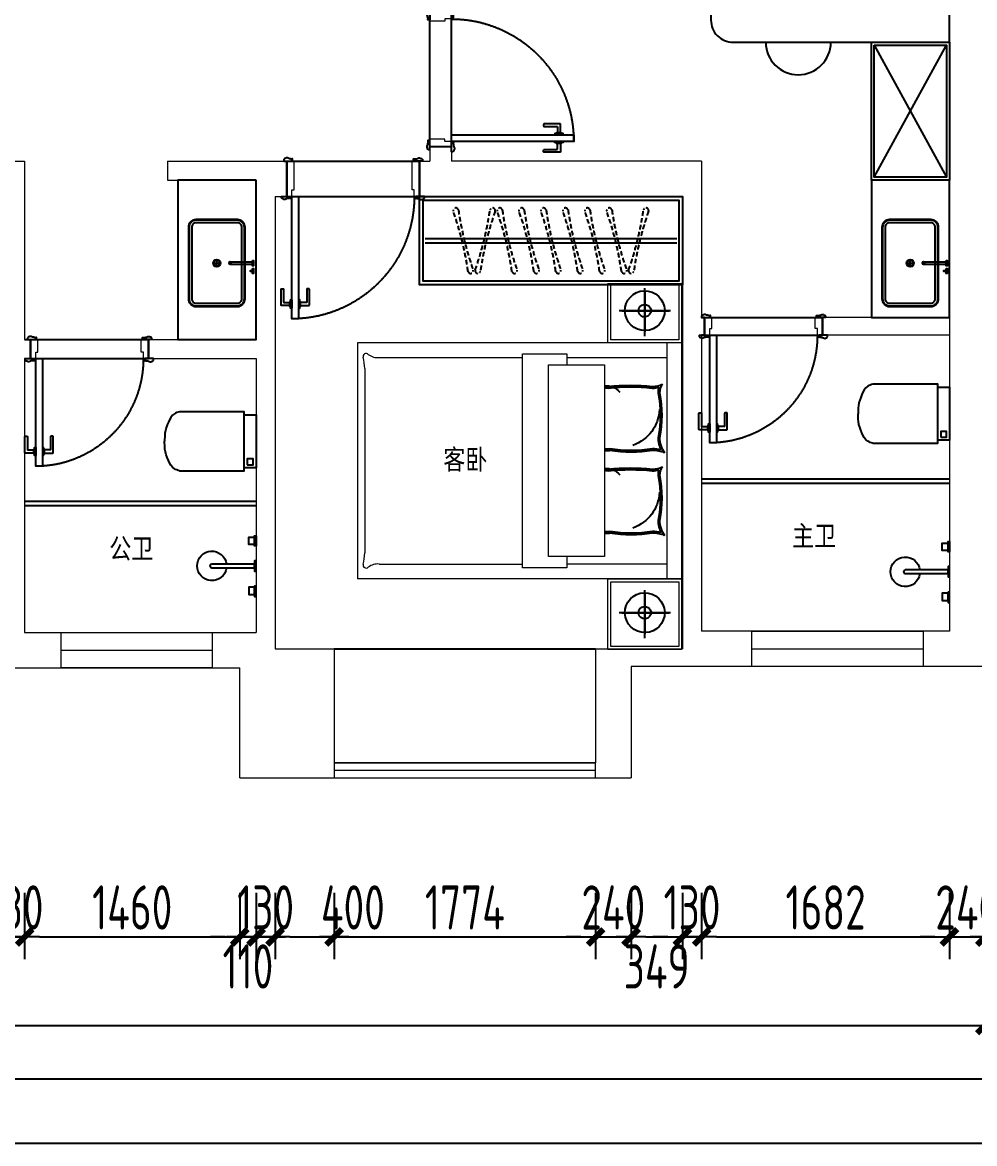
# Model space of a CAD drawing. Header units: millimetres. Extents: x 52288 to 141161, y -25566 to 16480.
# Drawn here: x 130113 to 136573, y 1103 to 8706 of the extents above; entities that cross this region are included whole.
import ezdxf

# ---------------------------------------------------------------- set-up
doc = ezdxf.new("R2010")
doc.units = ezdxf.units.MM
doc.linetypes.add('HIDDEN', pattern=[9.525, 6.35, -3.175])
doc.layers.get('0').update_dxf_attribs({"color": 255})
for name, color, linetype in [('FIXTURE', 2, 'Continuous'), ('FURHATCH', 4, 'Continuous'), ('FURNITURE', 4, 'Continuous'), ('LEAF', 2, 'Continuous'), ('OPENING', 8, 'Continuous'), ('SILL', 8, 'Continuous'), ('YQ_DIM', 3, 'Continuous'), ('图框', 4, 'Continuous')]:
    doc.layers.add(name, color=color, linetype=linetype)
for name, color, linetype, lineweight in [('h活动家具', 1, 'Continuous', 18), ('IA-墙体', 2, 'Continuous', 35), ('QUOTE_DOOR', 2, 'Continuous', 13), ('QUOTE_TEXT', 4, 'Continuous', 13), ('QUOTE_WALL', 255, 'Continuous', 13), ('QUOTE_WINDOW', 60, 'Continuous', 13)]:
    doc.layers.add(name, color=color, linetype=linetype, lineweight=lineweight)
doc.styles.add('!赫思DIM-EN', font='', dxfattribs={"width": 0.8})
doc.styles.add('YQ_DIM', font='SUPEROS.SHX', dxfattribs={"width": 0.8, "bigfont": 'HZDX.SHX'})
doc.styles.get('!赫思DIM-EN').set_extended_font_data('SimSun')
doc.dimstyles.new('yq100', dxfattribs={"dimscale": 100, "dimtxt": 3, "dimasz": 1, "dimexe": 1.5, "dimexo": 3, "dimgap": 0.5, "dimtad": 1, "dimdec": 0, "dimdsep": 46, "dimtxsty": 'YQ_DIM', "dimblk": 'YQTICK', "dimcen": 0, "dimclrd": 256, "dimclre": 256, "dimclrt": 7, "dimadec": 1, "dimazin": 2, "dimtfac": 1, "dimtdec": 4, "dimtix": 1, "dimtmove": 2, "dimatfit": 2, "dimfxl": 1, "dimtolj": 1, "dimtzin": 0, "dimarcsym": 0})

# ---------------------------------------------------------------- blocks, each defined once
blk = doc.blocks.new('ywsp3')
at = {"lineweight": -3}
blk.add_lwpolyline([(-60, 12), (-60, 0), (0, 0), (0, 14), (-3, 14, -1), (-10, 14, -0.128551), (-31, 18.7, 0.3547), (-50, 17), (-55, 17, -0.414214), (-60, 12)], format="xyb", dxfattribs=at)
blk = doc.blocks.new('ydhd1')
for points in [[(28, 0), (-28, 0), (-28, 8.6), (28, 8.6)], [(15.4, 8.6), (-15.4, 8.6), (-15.4, 13.6), (15.4, 13.6)]]:
    blk.add_lwpolyline(points, close=True)
blk.add_lwpolyline([(-10.8, 13.6), (-10.8, 70.3, -0.414214), (-7.8, 73.3), (100.7, 73.3, -0.414214), (103.7, 70.3), (103.7, 59, -0.414214), (100.7, 56), (13.8, 56, 0.414214), (10.8, 53), (10.8, 13.6)], format="xyb")
blk = doc.blocks.new('yqd_1_800_120_ydhd1_ywsp3_45_0_0_3')
for points in [[(-0.5, 0.075), (-0.45625, 0.075), (-0.45625, 0.01875), (-0.4375, 0.01875), (-0.4375, -0.075), (-0.5, -0.075)], [(0.5, 0.075), (0.45625, 0.075), (0.45625, 0.01875), (0.4375, 0.01875), (0.4375, -0.075), (0.5, -0.075)]]:
    blk.add_lwpolyline(points, close=True)
at = {"layer": 'LEAF'}
blk.add_lwpolyline([(-0.45625, 0.075), (-0.4, 0.075), (-0.4, 0.9875), (-0.45625, 0.9875)], close=True, dxfattribs=at)
at = {"layer": 'OPENING', "linetype": 'HIDDEN', "ltscale": 15}
blk.add_arc((-0.45625, 0.075), 0.9125, 0, 90, dxfattribs=at)
at = {"layer": 'SILL'}
for p, q in [((-0.5, 0.075), (0.5, 0.075)), ((-0.5, -0.075), (0.5, -0.075))]:
    blk.add_line(p, q, dxfattribs=at)
at = {"zscale": 0.00125}
for p, xscale, yscale in [((-0.46875, 0.075), 0.00125, 0.00125), ((0.46875, 0.075), -0.00125, 0.00125), ((-0.45, -0.075), 0.00125, -0.00125), ((0.45, -0.075), -0.00125, -0.00125)]:
    blk.add_blockref('ywsp3', p, dxfattribs=dict(at, xscale=xscale, yscale=yscale))
at = {"layer": 'LEAF', "yscale": 0.00125, "zscale": 0.00125}
for p, xscale, rotation in [((-0.45625, 0.8625), -0.00125, 90.00000000000591), ((-0.4, 0.8625), 0.00125, 270.0000000000178)]:
    blk.add_blockref('ydhd1', p, dxfattribs=dict(at, xscale=xscale, rotation=rotation))
blk = doc.blocks.new('yqd_1_900_240_ydhd1_ywsp3_45_0_0_3')
for points in [[(-0.5, 0.1333), (-0.4611, 0.1333), (-0.4611, 0.0833), (-0.4444, 0.0833), (-0.4444, -0.1333), (-0.5, -0.1333)], [(0.5, 0.1333), (0.4611, 0.1333), (0.4611, 0.0833), (0.4444, 0.0833), (0.4444, -0.1333), (0.5, -0.1333)]]:
    blk.add_lwpolyline(points, close=True)
at = {"layer": 'LEAF'}
blk.add_lwpolyline([(-0.4611, 0.1333), (-0.4111, 0.1333), (-0.4111, 1.0556), (-0.4611, 1.0556)], close=True, dxfattribs=at)
at = {"layer": 'OPENING', "linetype": 'HIDDEN', "ltscale": 15}
blk.add_arc((-0.4611, 0.1333), 0.9222, 0, 90, dxfattribs=at)
at = {"layer": 'SILL'}
for p, q in [((-0.5, 0.1333), (0.5, 0.1333)), ((-0.5, -0.1333), (0.5, -0.1333))]:
    blk.add_line(p, q, dxfattribs=at)
at = {"zscale": 0.001111111111111}
for p, xscale, yscale in [((-0.4722, 0.1333), 0.001111111111111, 0.001111111111111), ((0.4722, 0.1333), -0.001111111111111, 0.001111111111111), ((-0.4556, -0.1333), 0.001111111111111, -0.001111111111111), ((0.4556, -0.1333), -0.001111111111111, -0.001111111111111)]:
    blk.add_blockref('ywsp3', p, dxfattribs=dict(at, xscale=xscale, yscale=yscale))
at = {"layer": 'LEAF', "yscale": 0.001111111111111, "zscale": 0.001111111111111}
for p, xscale, rotation in [((-0.4611, 0.9444), -0.001111111111111, 90.00000000000591), ((-0.4111, 0.9444), 0.001111111111111, 270.0000000000178)]:
    blk.add_blockref('ydhd1', p, dxfattribs=dict(at, xscale=xscale, rotation=rotation))
blk = doc.blocks.new('yqd_1_800_130_ydhd1_ywsp3_45_0_0_3')
for points in [[(-0.5, 0.08125), (-0.45625, 0.08125), (-0.45625, 0.025), (-0.4375, 0.025), (-0.4375, -0.08125), (-0.5, -0.08125)], [(0.5, 0.08125), (0.45625, 0.08125), (0.45625, 0.025), (0.4375, 0.025), (0.4375, -0.08125), (0.5, -0.08125)]]:
    blk.add_lwpolyline(points, close=True)
at = {"layer": 'LEAF'}
blk.add_lwpolyline([(-0.45625, 0.08125), (-0.4, 0.08125), (-0.4, 0.99375), (-0.45625, 0.99375)], close=True, dxfattribs=at)
at = {"layer": 'OPENING', "linetype": 'HIDDEN', "ltscale": 15}
blk.add_arc((-0.45625, 0.08125), 0.9125, 0, 90, dxfattribs=at)
at = {"layer": 'SILL'}
for p, q in [((-0.5, 0.08125), (0.5, 0.08125)), ((-0.5, -0.08125), (0.5, -0.08125))]:
    blk.add_line(p, q, dxfattribs=at)
at = {"zscale": 0.00125}
for p, xscale, yscale in [((-0.46875, 0.08125), 0.00125, 0.00125), ((0.46875, 0.08125), -0.00125, 0.00125), ((-0.45, -0.08125), 0.00125, -0.00125), ((0.45, -0.08125), -0.00125, -0.00125)]:
    blk.add_blockref('ywsp3', p, dxfattribs=dict(at, xscale=xscale, yscale=yscale))
at = {"layer": 'LEAF', "yscale": 0.00125, "zscale": 0.00125}
for p, xscale, rotation in [((-0.45625, 0.86875), -0.00125, 90.00000000000591), ((-0.4, 0.86875), 0.00125, 270.0000000000178)]:
    blk.add_blockref('ydhd1', p, dxfattribs=dict(at, xscale=xscale, rotation=rotation))
blk = doc.blocks.new('yqd_1_900_146_ydhd1_ywsp3_45_0_0_3')
for points in [[(-0.5, 0.0811), (-0.4611, 0.0811), (-0.4611, 0.0311), (-0.4444, 0.0311), (-0.4444, -0.0811), (-0.5, -0.0811)], [(0.5, 0.0811), (0.4611, 0.0811), (0.4611, 0.0311), (0.4444, 0.0311), (0.4444, -0.0811), (0.5, -0.0811)]]:
    blk.add_lwpolyline(points, close=True)
at = {"layer": 'LEAF'}
blk.add_lwpolyline([(-0.4611, 0.0811), (-0.4111, 0.0811), (-0.4111, 1.0033), (-0.4611, 1.0033)], close=True, dxfattribs=at)
at = {"layer": 'OPENING', "linetype": 'HIDDEN', "ltscale": 15}
blk.add_arc((-0.4611, 0.0811), 0.9222, 0, 90, dxfattribs=at)
at = {"layer": 'SILL'}
for p, q in [((-0.5, 0.0811), (0.5, 0.0811)), ((-0.5, -0.0811), (0.5, -0.0811))]:
    blk.add_line(p, q, dxfattribs=at)
at = {"zscale": 0.001111111111111}
for p, xscale, yscale in [((-0.4722, 0.0811), 0.001111111111111, 0.001111111111111), ((0.4722, 0.0811), -0.001111111111111, 0.001111111111111), ((-0.4556, -0.0811), 0.001111111111111, -0.001111111111111), ((0.4556, -0.0811), -0.001111111111111, -0.001111111111111)]:
    blk.add_blockref('ywsp3', p, dxfattribs=dict(at, xscale=xscale, yscale=yscale))
at = {"layer": 'LEAF', "yscale": 0.001111111111111, "zscale": 0.001111111111111}
for p, xscale, rotation in [((-0.4611, 0.8922), -0.001111111111111, 90.00000000000591), ((-0.4111, 0.8922), 0.001111111111111, 270.0000000000178)]:
    blk.add_blockref('ydhd1', p, dxfattribs=dict(at, xscale=xscale, rotation=rotation))
blk = doc.blocks.new('YQTICK')
blk.add_line((-1, 0), (1, 0))
at = {"const_width": 0.4}
blk.add_lwpolyline([(0.53, 0.53), (-0.53, -0.53)], dxfattribs=at)
blk = doc.blocks.new('*D171')
at = {"layer": 'Defpoints', "color": 0, "transparency": 16777216}
for p in [(129997.6, 3104.2), (130127.6, 3104.2), (130127.6, 2504.2)]:
    blk.add_point(p, dxfattribs=at)
at = {"layer": 'YQ_DIM', "lineweight": -2, "transparency": 16777216}
for p, q in [((129997.6, 2804.2), (129997.6, 2354.2)), ((130127.6, 2804.2), (130127.6, 2354.2)), ((129897.6, 2504.2), (129797.6, 2504.2)), ((129997.6, 2504.2), (130127.6, 2504.2)), ((130227.6, 2504.2), (130327.6, 2504.2))]:
    blk.add_line(p, q, dxfattribs=at)
at = {"layer": 'YQ_DIM', "lineweight": -2, "transparency": 16777216, "xscale": 100, "yscale": 100, "zscale": 100}
blk.add_blockref('YQTICK', (129997.6, 2504.2), dxfattribs=at)
at = {"layer": 'YQ_DIM', "lineweight": -2, "transparency": 16777216, "xscale": 100, "yscale": 100, "zscale": 100, "rotation": 180}
blk.add_blockref('YQTICK', (130127.6, 2504.2), dxfattribs=at)
at = {"layer": 'YQ_DIM', "color": 7, "transparency": 16777216, "insert": (130062.6, 2704.2), "char_height": 300, "attachment_point": 5, "style": 'YQ_DIM'}
blk.add_mtext('\\A1;130', dxfattribs=at)
blk = doc.blocks.new('*D172')
at = {"layer": 'Defpoints', "color": 0, "transparency": 16777216}
for p in [(130127.6, 3104.2), (131587.6, 3104.2), (131587.6, 2504.2)]:
    blk.add_point(p, dxfattribs=at)
at = {"layer": 'YQ_DIM', "lineweight": -2, "transparency": 16777216}
for p, q in [((130127.6, 2804.2), (130127.6, 2354.2)), ((131587.6, 2804.2), (131587.6, 2354.2)), ((130227.6, 2504.2), (131487.6, 2504.2))]:
    blk.add_line(p, q, dxfattribs=at)
at = {"layer": 'YQ_DIM', "lineweight": -2, "transparency": 16777216, "xscale": 100, "yscale": 100, "zscale": 100, "rotation": 180}
blk.add_blockref('YQTICK', (130127.6, 2504.2), dxfattribs=at)
at = {"layer": 'YQ_DIM', "lineweight": -2, "transparency": 16777216, "xscale": 100, "yscale": 100, "zscale": 100}
blk.add_blockref('YQTICK', (131587.6, 2504.2), dxfattribs=at)
at = {"layer": 'YQ_DIM', "color": 7, "transparency": 16777216, "insert": (130857.6, 2704.2), "char_height": 300, "attachment_point": 5, "style": 'YQ_DIM'}
blk.add_mtext('\\A1;1460', dxfattribs=at)
blk = doc.blocks.new('*D173')
at = {"layer": 'Defpoints', "color": 0, "transparency": 16777216}
for p in [(131587.6, 3104.2), (131697.6, 3104.2), (131697.6, 2504.2)]:
    blk.add_point(p, dxfattribs=at)
at = {"layer": 'YQ_DIM', "lineweight": -2, "transparency": 16777216}
for p, q in [((131587.6, 2804.2), (131587.6, 2354.2)), ((131697.6, 2804.2), (131697.6, 2354.2)), ((131487.6, 2504.2), (131387.6, 2504.2)), ((131587.6, 2504.2), (131697.6, 2504.2)), ((131797.6, 2504.2), (131897.6, 2504.2))]:
    blk.add_line(p, q, dxfattribs=at)
at = {"layer": 'YQ_DIM', "lineweight": -2, "transparency": 16777216, "xscale": 100, "yscale": 100, "zscale": 100}
blk.add_blockref('YQTICK', (131587.6, 2504.2), dxfattribs=at)
at = {"layer": 'YQ_DIM', "lineweight": -2, "transparency": 16777216, "xscale": 100, "yscale": 100, "zscale": 100, "rotation": 180}
blk.add_blockref('YQTICK', (131697.6, 2504.2), dxfattribs=at)
at = {"layer": 'YQ_DIM', "color": 7, "transparency": 16777216, "insert": (131642.6, 2304.2), "char_height": 300, "attachment_point": 5, "style": 'YQ_DIM'}
blk.add_mtext('\\A1;110', dxfattribs=at)
blk = doc.blocks.new('*D174')
at = {"layer": 'Defpoints', "color": 0, "transparency": 16777216}
for p in [(131697.6, 3104.2), (131827.6, 3104.2), (131827.6, 2504.2)]:
    blk.add_point(p, dxfattribs=at)
at = {"layer": 'YQ_DIM', "lineweight": -2, "transparency": 16777216}
for p, q in [((131697.6, 2804.2), (131697.6, 2354.2)), ((131827.6, 2804.2), (131827.6, 2354.2)), ((131597.6, 2504.2), (131497.6, 2504.2)), ((131697.6, 2504.2), (131827.6, 2504.2)), ((131927.6, 2504.2), (132027.6, 2504.2))]:
    blk.add_line(p, q, dxfattribs=at)
at = {"layer": 'YQ_DIM', "lineweight": -2, "transparency": 16777216, "xscale": 100, "yscale": 100, "zscale": 100}
blk.add_blockref('YQTICK', (131697.6, 2504.2), dxfattribs=at)
at = {"layer": 'YQ_DIM', "lineweight": -2, "transparency": 16777216, "xscale": 100, "yscale": 100, "zscale": 100, "rotation": 180}
blk.add_blockref('YQTICK', (131827.6, 2504.2), dxfattribs=at)
at = {"layer": 'YQ_DIM', "color": 7, "transparency": 16777216, "insert": (131762.6, 2704.2), "char_height": 300, "attachment_point": 5, "style": 'YQ_DIM'}
blk.add_mtext('\\A1;130', dxfattribs=at)
blk = doc.blocks.new('*D175')
at = {"layer": 'Defpoints', "color": 0, "transparency": 16777216}
for p in [(131827.6, 3104.2), (132227.6, 3104.2), (132227.6, 2504.2)]:
    blk.add_point(p, dxfattribs=at)
at = {"layer": 'YQ_DIM', "lineweight": -2, "transparency": 16777216}
for p, q in [((131827.6, 2804.2), (131827.6, 2354.2)), ((132227.6, 2804.2), (132227.6, 2354.2)), ((131927.6, 2504.2), (132127.6, 2504.2))]:
    blk.add_line(p, q, dxfattribs=at)
at = {"layer": 'YQ_DIM', "lineweight": -2, "transparency": 16777216, "xscale": 100, "yscale": 100, "zscale": 100, "rotation": 180}
blk.add_blockref('YQTICK', (131827.6, 2504.2), dxfattribs=at)
at = {"layer": 'YQ_DIM', "lineweight": -2, "transparency": 16777216, "xscale": 100, "yscale": 100, "zscale": 100}
blk.add_blockref('YQTICK', (132227.6, 2504.2), dxfattribs=at)
at = {"layer": 'YQ_DIM', "color": 7, "transparency": 16777216, "insert": (132354.5, 2704.2), "char_height": 300, "attachment_point": 5, "style": 'YQ_DIM'}
blk.add_mtext('\\A1;400', dxfattribs=at)
blk = doc.blocks.new('*D176')
at = {"layer": 'Defpoints', "color": 0, "transparency": 16777216}
for p in [(132227.6, 3104.2), (134001.6, 3104.2), (134001.6, 2504.2)]:
    blk.add_point(p, dxfattribs=at)
at = {"layer": 'YQ_DIM', "lineweight": -2, "transparency": 16777216}
for p, q in [((132227.6, 2804.2), (132227.6, 2354.2)), ((134001.6, 2804.2), (134001.6, 2354.2)), ((132327.6, 2504.2), (133901.6, 2504.2))]:
    blk.add_line(p, q, dxfattribs=at)
at = {"layer": 'YQ_DIM', "lineweight": -2, "transparency": 16777216, "xscale": 100, "yscale": 100, "zscale": 100, "rotation": 180}
blk.add_blockref('YQTICK', (132227.6, 2504.2), dxfattribs=at)
at = {"layer": 'YQ_DIM', "lineweight": -2, "transparency": 16777216, "xscale": 100, "yscale": 100, "zscale": 100}
blk.add_blockref('YQTICK', (134001.6, 2504.2), dxfattribs=at)
at = {"layer": 'YQ_DIM', "color": 7, "transparency": 16777216, "insert": (133114.6, 2704.2), "char_height": 300, "attachment_point": 5, "style": 'YQ_DIM'}
blk.add_mtext('\\A1;1774', dxfattribs=at)
blk = doc.blocks.new('*D177')
at = {"layer": 'Defpoints', "color": 0, "transparency": 16777216}
for p in [(134001.6, 3104.2), (134241.6, 3104.2), (134241.6, 2504.2)]:
    blk.add_point(p, dxfattribs=at)
at = {"layer": 'YQ_DIM', "lineweight": -2, "transparency": 16777216}
for p, q in [((134001.6, 2804.2), (134001.6, 2354.2)), ((134241.6, 2804.2), (134241.6, 2354.2)), ((133901.6, 2504.2), (133801.6, 2504.2)), ((134001.6, 2504.2), (134241.6, 2504.2)), ((134341.6, 2504.2), (134441.6, 2504.2))]:
    blk.add_line(p, q, dxfattribs=at)
at = {"layer": 'YQ_DIM', "lineweight": -2, "transparency": 16777216, "xscale": 100, "yscale": 100, "zscale": 100}
blk.add_blockref('YQTICK', (134001.6, 2504.2), dxfattribs=at)
at = {"layer": 'YQ_DIM', "lineweight": -2, "transparency": 16777216, "xscale": 100, "yscale": 100, "zscale": 100, "rotation": 180}
blk.add_blockref('YQTICK', (134241.6, 2504.2), dxfattribs=at)
at = {"layer": 'YQ_DIM', "color": 7, "transparency": 16777216, "insert": (134121.6, 2704.2), "char_height": 300, "attachment_point": 5, "style": 'YQ_DIM'}
blk.add_mtext('\\A1;240', dxfattribs=at)
blk = doc.blocks.new('*D178')
at = {"layer": 'Defpoints', "color": 0, "transparency": 16777216}
for p in [(134241.6, 3104.2), (134590.6, 3104.2), (134590.6, 2504.2)]:
    blk.add_point(p, dxfattribs=at)
at = {"layer": 'YQ_DIM', "lineweight": -2, "transparency": 16777216}
for p, q in [((134241.6, 2804.2), (134241.6, 2354.2)), ((134590.6, 2804.2), (134590.6, 2354.2)), ((134341.6, 2504.2), (134490.6, 2504.2))]:
    blk.add_line(p, q, dxfattribs=at)
at = {"layer": 'YQ_DIM', "lineweight": -2, "transparency": 16777216, "xscale": 100, "yscale": 100, "zscale": 100, "rotation": 180}
blk.add_blockref('YQTICK', (134241.6, 2504.2), dxfattribs=at)
at = {"layer": 'YQ_DIM', "lineweight": -2, "transparency": 16777216, "xscale": 100, "yscale": 100, "zscale": 100}
blk.add_blockref('YQTICK', (134590.6, 2504.2), dxfattribs=at)
at = {"layer": 'YQ_DIM', "color": 7, "transparency": 16777216, "insert": (134416.1, 2304.2), "char_height": 300, "attachment_point": 5, "style": 'YQ_DIM'}
blk.add_mtext('\\A1;349', dxfattribs=at)
blk = doc.blocks.new('*D179')
at = {"layer": 'Defpoints', "color": 0, "transparency": 16777216}
for p in [(134590.6, 3104.2), (134720.6, 3104.2), (134720.6, 2504.2)]:
    blk.add_point(p, dxfattribs=at)
at = {"layer": 'YQ_DIM', "lineweight": -2, "transparency": 16777216}
for p, q in [((134590.6, 2804.2), (134590.6, 2354.2)), ((134720.6, 2804.2), (134720.6, 2354.2)), ((134490.6, 2504.2), (134390.6, 2504.2)), ((134590.6, 2504.2), (134720.6, 2504.2)), ((134820.6, 2504.2), (134920.6, 2504.2))]:
    blk.add_line(p, q, dxfattribs=at)
at = {"layer": 'YQ_DIM', "lineweight": -2, "transparency": 16777216, "xscale": 100, "yscale": 100, "zscale": 100}
blk.add_blockref('YQTICK', (134590.6, 2504.2), dxfattribs=at)
at = {"layer": 'YQ_DIM', "lineweight": -2, "transparency": 16777216, "xscale": 100, "yscale": 100, "zscale": 100, "rotation": 180}
blk.add_blockref('YQTICK', (134720.6, 2504.2), dxfattribs=at)
at = {"layer": 'YQ_DIM', "color": 7, "transparency": 16777216, "insert": (134655.6, 2704.2), "char_height": 300, "attachment_point": 5, "style": 'YQ_DIM'}
blk.add_mtext('\\A1;130', dxfattribs=at)
blk = doc.blocks.new('*D180')
at = {"layer": 'Defpoints', "color": 0, "transparency": 16777216}
for p in [(134720.6, 3104.2), (136402.6, 3104.2), (136402.6, 2504.2)]:
    blk.add_point(p, dxfattribs=at)
at = {"layer": 'YQ_DIM', "lineweight": -2, "transparency": 16777216}
for p, q in [((134720.6, 2804.2), (134720.6, 2354.2)), ((136402.6, 2804.2), (136402.6, 2354.2)), ((134820.6, 2504.2), (136302.6, 2504.2))]:
    blk.add_line(p, q, dxfattribs=at)
at = {"layer": 'YQ_DIM', "lineweight": -2, "transparency": 16777216, "xscale": 100, "yscale": 100, "zscale": 100, "rotation": 180}
blk.add_blockref('YQTICK', (134720.6, 2504.2), dxfattribs=at)
at = {"layer": 'YQ_DIM', "lineweight": -2, "transparency": 16777216, "xscale": 100, "yscale": 100, "zscale": 100}
blk.add_blockref('YQTICK', (136402.6, 2504.2), dxfattribs=at)
at = {"layer": 'YQ_DIM', "color": 7, "transparency": 16777216, "insert": (135561.6, 2704.2), "char_height": 300, "attachment_point": 5, "style": 'YQ_DIM'}
blk.add_mtext('\\A1;1682', dxfattribs=at)
blk = doc.blocks.new('*D181')
at = {"layer": 'Defpoints', "color": 0, "transparency": 16777216}
for p in [(136402.6, 3104.2), (136642.6, 3104.2), (136642.6, 2504.2)]:
    blk.add_point(p, dxfattribs=at)
at = {"layer": 'YQ_DIM', "lineweight": -2, "transparency": 16777216}
for p, q in [((136402.6, 2804.2), (136402.6, 2354.2)), ((136642.6, 2804.2), (136642.6, 2354.2)), ((136302.6, 2504.2), (136202.6, 2504.2)), ((136402.6, 2504.2), (136642.6, 2504.2)), ((136742.6, 2504.2), (136842.6, 2504.2))]:
    blk.add_line(p, q, dxfattribs=at)
at = {"layer": 'YQ_DIM', "lineweight": -2, "transparency": 16777216, "xscale": 100, "yscale": 100, "zscale": 100}
blk.add_blockref('YQTICK', (136402.6, 2504.2), dxfattribs=at)
at = {"layer": 'YQ_DIM', "lineweight": -2, "transparency": 16777216, "xscale": 100, "yscale": 100, "zscale": 100, "rotation": 180}
blk.add_blockref('YQTICK', (136642.6, 2504.2), dxfattribs=at)
at = {"layer": 'YQ_DIM', "color": 7, "transparency": 16777216, "insert": (136522.6, 2704.2), "char_height": 300, "attachment_point": 5, "style": 'YQ_DIM'}
blk.add_mtext('\\A1;240', dxfattribs=at)
blk = doc.blocks.new('*D182')
at = {"layer": 'Defpoints', "color": 0, "transparency": 16777216}
for p in [(121963.6, 3104.2), (136642.6, 3104.2), (136642.6, 1904.2)]:
    blk.add_point(p, dxfattribs=at)
at = {"layer": 'YQ_DIM', "lineweight": -2, "transparency": 16777216}
for p, q in [((121963.6, 2804.2), (121963.6, 1754.2)), ((136642.6, 2804.2), (136642.6, 1754.2)), ((122063.6, 1904.2), (136542.6, 1904.2))]:
    blk.add_line(p, q, dxfattribs=at)
at = {"layer": 'YQ_DIM', "lineweight": -2, "transparency": 16777216, "xscale": 100, "yscale": 100, "zscale": 100, "rotation": 180}
blk.add_blockref('YQTICK', (121963.6, 1904.2), dxfattribs=at)
at = {"layer": 'YQ_DIM', "lineweight": -2, "transparency": 16777216, "xscale": 100, "yscale": 100, "zscale": 100}
blk.add_blockref('YQTICK', (136642.6, 1904.2), dxfattribs=at)
at = {"layer": 'YQ_DIM', "color": 7, "transparency": 16777216, "insert": (129303.1, 2104.2), "char_height": 300, "attachment_point": 5, "style": 'YQ_DIM'}
blk.add_mtext('\\A1;14679', dxfattribs=at)
blk = doc.blocks.new('A$C45f9ca4d')
at = {"color": 8}
for p, q in [((284.2, 280, 0), (284.2, 433.4)), ((300.7, 280, 0), (300.7, 433.4)), ((317.5, 190), (267.5, 190)), ((292.5, 165), (292.5, 215))]:
    blk.add_line(p, q, dxfattribs=at)
for points in [[(274.8, 433.4), (274.8, 440), (310.2, 440), (310.2, 433.4)], [(274.8, 433.4), (274.8, 440), (310.2, 440), (310.2, 433.4)], [(330.2, 433.4), (330.2, 440), (362.3, 440), (362.3, 433.4)]]:
    blk.add_lwpolyline(points, close=True, dxfattribs=at)
blk.add_lwpolyline([(349.7, 433.4), (349.7, 418.3), (342.9, 418.3), (342.9, 433.4)], dxfattribs=at)
blk.add_lwpolyline([(565, 50), (565, 330, 0.414214), (535, 360), (50, 360, 0.414214), (20, 330), (20, 50, 0.414214), (50, 20), (535, 20, 0.414214)], format="xyb", close=True, dxfattribs=at)
for centre, radius in [((292.5, 280, 0), 6.44), ((292.5, 190), 25), ((292.5, 190), 20)]:
    blk.add_circle(centre, radius, dxfattribs=at)
for start, end in [(0, 180), (180, 0), (180, 0)]:
    blk.add_arc((292.5, 280, 0), 8.25, start, end, dxfattribs=at)
at = {"layer": 'IA-墙体', "color": 1}
blk.add_lwpolyline([(585, 50), (585, 330, 0.414214), (535, 380), (50, 380, 0.414214), (0, 330), (0, 50, 0.414214), (50, 0), (535, 0, 0.414214)], format="xyb", close=True, dxfattribs=at)
blk = doc.blocks.new('A$C526360FB')
at = {"color": 8}
blk.add_lwpolyline([(217.5, 300), (217.5, 10), (192.5, 10), (192.5, 300, -1)], format="xyb", close=True, dxfattribs=at)
for points in [[(0, 0), (70, 0), (70, 10), (0, 10)], [(10, 10), (60, 10), (60, 50), (10, 50)], [(170, 0), (170, 10), (240, 10), (240, 0)], [(412.5, 0), (342.5, 0), (342.5, 10), (412.5, 10)], [(400, 10), (350, 10), (350, 50), (400, 50)]]:
    blk.add_lwpolyline(points, close=True, dxfattribs=at)
blk.add_arc((205, 300), 100, 277.18076, 262.81924, dxfattribs=at)
blk = doc.blocks.new('_Frame1752725')
at = {"layer": '图框', "linetype": 'Continuous'}
for p, q in [((90410, 2554), (34582, 2554)), ((91601, 1364), (32201, 1364))]:
    blk.add_line(p, q, dxfattribs=at)

msp = doc.modelspace()

# ---------------------------------------------------------------- linework, layer by layer
at = {"color": 4}
for p, q in [((135872.2, 7636.2), (135872.2, 8572.2)), ((135872.2, 8572.2), (136402.6, 8572.2)), ((135892.2, 8552.2), (136382.6, 7656.2)), ((135892.2, 7656.2), (136382.6, 8552.2)), ((134720.6, 5612.1), (136402.6, 5612.1)), ((134720.6, 5582.1), (136402.6, 5582.1)), ((130127.6, 5459.4), (131697.6, 5459.4)), ((130127.6, 5429.4), (131697.6, 5429.4))]:
    msp.add_line(p, q, dxfattribs=at)
at = {"color": 255}
for p, q in [((132876.6, 7864.6), (133022.6, 7864.6)), ((131906, 7766.2), (131906, 7526.2)), ((132806, 7766.2), (132806, 7526.2)), ((130168, 6556.2), (130168, 6426.2)), ((130968, 6556.2), (130968, 6426.2))]:
    msp.add_line(p, q, dxfattribs=at)
for p, q in [((132876.6, 7864.6), (133022.6, 7864.6)), ((131906, 7526.2), (131906, 7766.2)), ((132806, 7526.2), (132806, 7766.2)), ((134740.8, 6585), (134740.8, 6705)), ((135540.8, 6585), (135540.8, 6705)), ((130127.6, 6556.2), (130168, 6556.2)), ((130168, 6426.2), (130168, 6556.2)), ((130968, 6426.2), (130968, 6556.2)), ((130127.6, 6426.2), (130168, 6426.2))]:
    msp.add_line(p, q)
at = {"color": 7}
for p, q in [((134740.8, 6705), (134720.6, 6705)), ((134740.8, 6705), (134740.8, 6585)), ((135540.8, 6705), (135540.8, 6585)), ((134740.8, 6585), (134720.6, 6585)), ((132227.6, 4459.2), (134001.6, 4459.2))]:
    msp.add_line(p, q, dxfattribs=at)
at = {"color": 4}
msp.add_lwpolyline([(136402.6, 8938), (134933.7, 8938, 0.414214), (134783.7, 8788), (134783.7, 8722.2, 0.414214), (134933.7, 8572.2), (136402.6, 8572.2)], format="xyb", close=True, dxfattribs=at)
for points in [[(135872.2, 8572.2), (136402.6, 8572.2), (136402.6, 7636.2), (135872.2, 7636.2)], [(135892.2, 8552.2), (136382.6, 8552.2), (136382.6, 7656.2), (135892.2, 7656.2)], [(131697.6, 7636.2), (131167.2, 7636.2), (131167.2, 6556.2), (131697.6, 6556.2)], [(136402.6, 7636.2), (135872.2, 7636.2), (135872.2, 6705), (136402.6, 6705)]]:
    msp.add_lwpolyline(points, close=True, dxfattribs=at)
at = {"color": 1, "linetype": 'ByBlock'}
for points in [[(135882.6, 5852.8), (136322.6, 5852.8), (136322.6, 6252.8), (135882.6, 6252.8)], [(131177.6, 5665.7), (131617.6, 5665.7), (131617.6, 6065.7), (131177.6, 6065.7)]]:
    msp.add_lwpolyline(points, dxfattribs=at)
for points in [[(136402.6, 5872.8), (136322.6, 5872.8), (136322.6, 6232.8), (136402.6, 6232.8)], [(131697.6, 5685.7), (131617.6, 5685.7), (131617.6, 6045.7), (131697.6, 6045.7)]]:
    msp.add_lwpolyline(points, close=True, dxfattribs=at)
at = {"color": 8}
for points in [[(136342.6, 5892.8), (136382.6, 5892.8), (136382.6, 5932.8), (136342.6, 5932.8)], [(131637.6, 5705.7), (131677.6, 5705.7), (131677.6, 5745.7), (131637.6, 5745.7)]]:
    msp.add_lwpolyline(points, close=True, dxfattribs=at)
at = {"color": 4}
msp.add_arc((135376.7, 8572.2), 220.8, 180, 0, dxfattribs=at)
at = {"color": 1, "linetype": 'ByBlock'}
for points in [[(135882.6, 6252.8), (135870.5, 6249.4), (135835.1, 6239.7), (135804.2, 6178.9), (135782.3, 6115.4), (135782.5, 6070.7), (135782.6, 6052.8)], [(131177.6, 6065.7), (131165.5, 6062.4), (131130.1, 6052.6), (131099.2, 5991.8), (131077.3, 5928.3), (131077.5, 5883.6), (131077.6, 5865.7)], [(135882.6, 5852.8), (135870.5, 5856.1), (135835.1, 5865.9), (135804.2, 5926.6), (135782.3, 5990.1), (135782.5, 6034.8), (135782.6, 6052.8)], [(131177.6, 5665.7), (131165.5, 5669), (131130.1, 5678.8), (131099.2, 5739.6), (131077.3, 5803.1), (131077.5, 5847.8), (131077.6, 5865.7)]]:
    msp.add_open_spline(points, degree=3, knots=[0, 0, 0, 0, 36.546617, 107.085131, 186.732271, 240.030661, 240.030661, 240.030661, 240.030661], dxfattribs=at)
at = {"layer": 'FIXTURE', "color": 250}
for p, q in [((134335.1, 6577.7), (134335.1, 6904.9)), ((134335.1, 6880.5), (134335.1, 6608.5)), ((134508.6, 6751.3), (134161.5, 6751.3)), ((134179.6, 6751.3), (134500.4, 6751.3)), ((134335.1, 4529.7), (134335.1, 4856.8)), ((134335.1, 4832.5), (134335.1, 4560.5)), ((134508.6, 4703.3), (134161.5, 4703.3)), ((134179.6, 4703.3), (134500.4, 4703.3))]:
    msp.add_line(p, q, dxfattribs=at)
at = {"layer": 'FIXTURE', "color": 251}
for centre, major_axis, start_param, end_param in [((134335.1, 6751.3), (135, 2), 1.583353, 7.866538), ((134335.1, 6751.3), (30, 30), 0.885318, 7.168503), ((134335.1, 4703.3), (135, 2), 1.583353, 7.866538), ((134335.1, 4703.3), (30, 30), 0.885318, 7.168503)]:
    msp.add_ellipse(centre, major_axis=major_axis, ratio=1, start_param=start_param, end_param=end_param, dxfattribs=at)
at = {"layer": 'FIXTURE', "color": 250, "extrusion": (0, 0, -1)}
for centre, major_axis, ratio, start_param, end_param in [((133734.1, 5327.7), (385.4, 905.7), 0.343402, -0.170633, 0.167613), ((134092.8, 6449.8), (0, -212.8), 0.9, 0.028059, 0.166038), ((134236.7, 4615.6), (0, 1629.9), 0.9, -0.101949, 0.101949), ((134236.7, 4615.6), (0, 1618.8), 0.9, -0.101949, 0.101949), ((134092.8, 6449.8), (0, 223.8), 0.9, 3.169652, 3.299401), ((130300.8, 6042.2), (-4139.5, 0.7), 0.430473, 3.056305, 3.226874), ((130300.8, 6042.2), (-4149.5, 0.7), 0.432114, 3.056305, 3.226874), ((133390.6, 6704.1), (-987, 778.3), 0.446373, 2.854695, 3.403673), ((134082.9, 5553), (0, -261.2), 0.9, 3.048846, 3.202252), ((134082.9, 5553), (0, -250.2), 0.9, 3.044755, 3.202252), ((134242.1, 7059.4), (0, -1267.1), 0.9, -0.127967, 0.127967), ((134242.1, 7059.4), (0, 1256), 0.9, 3.013625, 3.26956), ((133734.1, 4767), (385.4, 905.7), 0.343402, -0.170633, 0.167613), ((134092.8, 5889.1), (0, -212.8), 0.9, 0.028059, 0.166038), ((134092.8, 5889.1), (0, 223.8), 0.9, 3.169652, 3.299401), ((134236.7, 4054.9), (0, 1629.9), 0.9, -0.101949, 0.101949), ((134236.7, 4054.9), (0, 1618.8), 0.9, -0.101949, 0.101949), ((130300.8, 5481.5), (-4139.5, 0.7), 0.430473, 3.056305, 3.226874), ((130300.8, 5481.5), (-4149.5, 0.7), 0.432114, 3.056305, 3.226874), ((133390.6, 6143.3), (-987, 778.3), 0.446373, 2.854695, 3.403673), ((134082.9, 4992.2), (0, -261.2), 0.9, 3.048846, 3.202252), ((134242.1, 6498.7), (0, 1256), 0.9, 3.013625, 3.26956), ((134082.9, 4992.2), (0, -250.2), 0.9, 3.044755, 3.202252), ((134242.1, 6498.7), (0, -1267.1), 0.9, -0.127967, 0.127967)]:
    msp.add_ellipse(centre, major_axis=major_axis, ratio=ratio, start_param=start_param, end_param=end_param, dxfattribs=at)
at = {"layer": 'FIXTURE', "color": 250}
for centre, major_axis, ratio, start_param, end_param in [((134382.4, 6449.8), (0, 212.8), 0.9, 3.169652, 3.536076), ((134511, 6196.9), (0, -84.2), 0.9, 3.976899, 4.743826), ((134382.4, 6449.8), (0, -223.8), 0.9, 0.028059, 0.253973), ((134511, 6196.9), (0, 95.2), 0.9, 1.179342, 1.602234), ((134572.8, 5888.8), (0, -163.8), 0.9, 4.685289, 5.233393), ((134572.8, 5888.8), (0, 152.8), 0.9, 1.543697, 2.296572), ((134392.3, 5553), (12.5, 260.7), 0.860426, -0.185936, 0.082387), ((134392.3, 5553), (12, 249.6), 0.87964, -0.311796, 0.075978), ((134382.4, 5889.1), (0, 212.8), 0.9, 3.169652, 3.536076), ((134382.4, 5889.1), (0, -223.8), 0.9, 0.028059, 0.253973), ((134511, 5636.1), (0, 95.2), 0.9, 1.179342, 1.602234), ((134511, 5636.1), (0, -84.2), 0.9, 3.976899, 4.743826), ((134572.8, 5328), (0, -163.8), 0.9, 4.685289, 5.233393), ((134572.8, 5328), (0, 152.8), 0.9, 1.543697, 2.296572), ((134392.3, 4992.2), (12.5, 260.7), 0.860426, -0.185936, 0.082387), ((134392.3, 4992.2), (12, 249.6), 0.87964, -0.311796, 0.075978)]:
    msp.add_ellipse(centre, major_axis=major_axis, ratio=ratio, start_param=start_param, end_param=end_param, dxfattribs=at)
at = {"layer": 'FURHATCH'}
msp.add_lwpolyline([(132831, 7501.2), (134565.6, 7501.2), (134565.6, 6951.2), (132831, 6951.2)], close=True, dxfattribs=at)
at = {"layer": 'FURHATCH', "linetype": 'HIDDEN', "ltscale": 5}
for points in [[(133070.7, 7434.5, 0.05), (133171.2, 7026.7, -1), (133136.2, 7018, 0.05), (133035.7, 7425.8, -1)], [(133184.4, 7026.7, 0.05), (133284.9, 7434.5, -1), (133319.9, 7425.8, 0.05), (133219.4, 7018, -1)], [(133368.1, 7434.5, 0.05), (133468.6, 7026.7, -1), (133433.6, 7018, 0.05), (133333.1, 7425.8, -1)], [(133516.8, 7434.5, 0.05), (133617.3, 7026.7, -1), (133582.4, 7018, 0.05), (133481.8, 7425.8, -1)], [(133665.5, 7434.5, 0.05), (133766, 7026.7, -1), (133731.1, 7018, 0.05), (133630.6, 7425.8, -1)], [(133814.2, 7434.5, 0.05), (133914.7, 7026.7, -1), (133879.8, 7018, 0.05), (133779.3, 7425.8, -1)], [(133962.9, 7434.5, 0.05), (134063.5, 7026.7, -1), (134028.5, 7018, 0.05), (133928, 7425.8, -1)], [(134111.7, 7434.5, 0.05), (134212.2, 7026.7, -1), (134177.2, 7018, 0.05), (134076.7, 7425.8, -1)], [(134225.4, 7026.7, 0.05), (134325.9, 7434.5, -1), (134360.9, 7425.8, 0.05), (134260.4, 7018, -1)]]:
    msp.add_lwpolyline(points, format="xyb", close=True, dxfattribs=at)
at = {"layer": 'FURHATCH'}
for points in [[(132845, 7240.2), (134551.6, 7240.2)], [(132845, 7212.2), (134551.6, 7212.2)]]:
    msp.add_lwpolyline(points, dxfattribs=at)
at = {"layer": 'FURNITURE'}
msp.add_lwpolyline([(132806, 7526.2), (134590.6, 7526.2), (134590.6, 6926.2), (132806, 6926.2)], close=True, dxfattribs=at)
at = {"layer": 'h活动家具', "color": 4, "ltscale": 5}
for p, q in [((132385.1, 6533.3), (132385.1, 4933.3)), ((134585.1, 6533.3), (132385.1, 6533.3)), ((134585.1, 6533.3), (134585.1, 4933.3)), ((134585.1, 4933.3), (132385.1, 4933.3))]:
    msp.add_line(p, q, dxfattribs=at)
at = {"layer": 'h活动家具', "color": 8, "ltscale": 5}
for p, q in [((134485.1, 6533.3), (134485.1, 4933.3)), ((132533.4, 6433.3), (132625.9, 6433.3)), ((132625.9, 6433.3), (133505.9, 6433.3)), ((133505.9, 5008.3), (133505.9, 6458.3)), ((133505.9, 6458.3), (133805.9, 6458.3)), ((133805.9, 6458.3), (133805.9, 6383.3)), ((133805.9, 6433.3), (134485.1, 6433.3)), ((132435.1, 6358.3), (132435.1, 5108.2)), ((133680.9, 5083.3), (133680.9, 6383.3)), ((133680.9, 6383.3), (134061.1, 6383.3)), ((134061.1, 6383.3), (134061.1, 5083.3)), ((132533.4, 5033.3), (132625.9, 5033.3)), ((132625.9, 5033.3), (133505.9, 5033.3)), ((134061.1, 5083.3), (133680.9, 5083.3)), ((133805.9, 5083.3), (133805.9, 5008.3)), ((134485.1, 5033.3), (133805.9, 5033.3)), ((133805.9, 5008.3), (133505.9, 5008.3))]:
    msp.add_line(p, q, dxfattribs=at)
at = {"layer": 'h活动家具', "color": 4, "ltscale": 5}
for points in [[(134585.1, 6533.3), (134085.1, 6533.3), (134085.1, 6936.8), (134585.1, 6936.8)], [(134585.1, 4453.3), (134085.1, 4453.3), (134085.1, 4933.3), (134585.1, 4933.3)]]:
    msp.add_lwpolyline(points, close=True, dxfattribs=at)
at = {"layer": 'h活动家具', "color": 8, "ltscale": 5}
for points in [[(134565.1, 6553.3), (134105.1, 6553.3), (134105.1, 6926.2), (134565.1, 6926.2)], [(134565.1, 4473.3), (134105.1, 4473.3), (134105.1, 4913.3), (134565.1, 4913.3)]]:
    msp.add_lwpolyline(points, close=True, dxfattribs=at)
for centre, radius, start, end in [((132444.3, 6439.4), 21.1, 46.53592, 191.91766), ((132160.8, 6356.8), 274.3, 0.32317, 16.58217), ((132522.9, 6537.2), 104.4, 232.15871, 275.75158), ((132160.8, 5109.8), 274.3, 343.41783, 359.67683), ((132444.3, 5027.1), 21.1, 168.08234, 313.46408), ((132522.9, 4929.3), 104.4, 84.24842, 127.84129)]:
    msp.add_arc(centre, radius, start, end, dxfattribs=at)
at = {"layer": 'QUOTE_WALL'}
for p, q in [((136402.6, 13111.2), (136402.6, 7636.2)), ((132876.6, 7864.6), (132876.6, 7766.2)), ((133022.6, 7864.6), (133022.6, 7766.2)), ((128081.6, 7766.2), (130127.6, 7766.2)), ((130127.6, 7766.2), (130127.6, 6556.2)), ((131097.6, 7766.2), (131906, 7766.2)), ((131097.6, 7766.2), (131097.6, 7636.2)), ((132806, 7766.2), (132876.6, 7766.2)), ((134720.6, 7766.2), (134720.6, 6705)), ((131097.6, 7636.2), (131697.6, 7636.2)), ((131697.6, 7636.2), (131697.6, 6556.2)), ((131827.6, 7526.2), (131827.6, 4459.2)), ((131827.6, 7526.2), (131906, 7526.2)), ((132806, 7526.2), (134590.6, 7526.2)), ((134590.6, 7526.2), (134590.6, 4459.2)), ((130968, 6556.2), (131697.6, 6556.2)), ((134720.6, 6585), (134720.6, 4577.2)), ((130127.6, 6426.2), (130127.6, 4569.2)), ((130968, 6426.2), (131697.6, 6426.2)), ((131697.6, 6426.2), (131697.6, 4569.2)), ((130127.6, 4569.2), (131697.6, 4569.2)), ((131827.6, 4459.2), (132227.6, 4459.2)), ((134001.6, 4459.2), (134590.6, 4459.2)), ((128321.6, 4329.2), (130127.6, 4329.2)), ((130127.6, 4329.2), (131587.6, 4329.2)), ((132227.6, 3684.2), (134001.6, 3684.2)), ((131587.6, 3584.2), (134241.6, 3584.2))]:
    msp.add_line(p, q, dxfattribs=at)
at = {"layer": 'QUOTE_WALL', "color": 255}
for p, q in [((134720.6, 7766.2), (133022.6, 7766.2)), ((136402.6, 7636.2), (136402.6, 4577.2)), ((136402.6, 4577.2), (134720.6, 4577.2)), ((131827.6, 4459.2), (132227.6, 4459.2)), ((132227.6, 4459.2), (132227.6, 3684.2)), ((134001.6, 4459.2), (134001.6, 3684.2)), ((134241.6, 4337.2), (134241.6, 3584.2)), ((136642.6, 4337.2), (134241.6, 4337.2)), ((131587.6, 3584.2), (131587.6, 4329.2))]:
    msp.add_line(p, q, dxfattribs=at)
at = {"layer": 'QUOTE_WALL', "color": 7}
for p, q in [((136402.6, 6705), (135540.8, 6705)), ((136402.6, 6585), (135540.8, 6585))]:
    msp.add_line(p, q, dxfattribs=at)
at = {"layer": 'QUOTE_WINDOW', "color": 60}
for p, q in [((130376.4, 4449.2), (131400.9, 4449.2)), ((135060.4, 4457.2), (136224.7, 4457.2))]:
    msp.add_line(p, q, dxfattribs=at)
for points in [[(130376.4, 4569.2), (131400.9, 4569.2), (131400.9, 4329.2), (130376.4, 4329.2)], [(135060.4, 4577.2), (136224.7, 4577.2), (136224.7, 4337.2), (135060.4, 4337.2)]]:
    msp.add_lwpolyline(points, close=True, dxfattribs=at)
for points in [[(132227.6, 3684.2), (132227.6, 3584.2), (134001.6, 3584.2), (134001.6, 3684.2), (132227.6, 3684.2)], [(132227.6, 3634.2), (134001.6, 3634.2)]]:
    msp.add_lwpolyline(points, dxfattribs=at)

# ---------------------------------------------------------------- block references
at = {"rotation": 270}
for p in [(131241, 7366.8), (135946, 7366.8)]:
    msp.add_blockref('A$C45f9ca4d', p, dxfattribs=at)
at = {"color": 0, "xscale": -1, "rotation": 90}
for p in [(131697.6, 5225.6), (136402.6, 5185.5)]:
    msp.add_blockref('A$C526360FB', p, dxfattribs=at)
at = {"layer": 'QUOTE_DOOR', "color": 255}
for name, p, xscale, yscale, zscale, rotation in [('yqd_1_900_146_ydhd1_ywsp3_45_0_0_3', (132949.6, 8314.6), -900, 900, 900, 270), ('yqd_1_900_240_ydhd1_ywsp3_45_0_0_3', (132356, 7646.2), -900, 900, 900, 180), ('yqd_1_800_130_ydhd1_ywsp3_45_0_0_3', (130568, 6491.2), -800, 800, 800, 180)]:
    msp.add_blockref(name, p, dxfattribs=dict(at, xscale=xscale, yscale=yscale, zscale=zscale, rotation=rotation))
at = {"layer": 'QUOTE_DOOR', "color": 7, "xscale": 800, "yscale": -800, "zscale": 800, "rotation": 359.9999999999998}
msp.add_blockref('yqd_1_800_120_ydhd1_ywsp3_45_0_0_3', (135140.8, 6645), dxfattribs=at)
at = {"layer": '图框', "color": 7, "xscale": 0.3660759834842364, "yscale": 0.3660759834842364, "zscale": 0.9413382272142843}
msp.add_blockref('_Frame1752725', (107627.8, 603.7), dxfattribs=at)

# ---------------------------------------------------------------- dimensions: what is measured, and where the dimension line sits
at = {"layer": 'YQ_DIM'}
for base, p1, p2, picture, middle in [((136642.6, 1904.2), (121963.6, 3104.2), (136642.6, 3104.2), '*D182', (129303.1, 2104.2)), ((130127.6, 2504.2), (129997.6, 3104.2), (130127.6, 3104.2), '*D171', (130062.6, 2704.2)), ((131587.6, 2504.2), (130127.6, 3104.2), (131587.6, 3104.2), '*D172', (130857.6, 2704.2)), ((131827.6, 2504.2), (131697.6, 3104.2), (131827.6, 3104.2), '*D174', (131762.6, 2704.2)), ((134001.6, 2504.2), (132227.6, 3104.2), (134001.6, 3104.2), '*D176', (133114.6, 2704.2)), ((134241.6, 2504.2), (134001.6, 3104.2), (134241.6, 3104.2), '*D177', (134121.6, 2704.2)), ((134720.6, 2504.2), (134590.6, 3104.2), (134720.6, 3104.2), '*D179', (134655.6, 2704.2)), ((136402.6, 2504.2), (134720.6, 3104.2), (136402.6, 3104.2), '*D180', (135561.6, 2704.2)), ((136642.6, 2504.2), (136402.6, 3104.2), (136642.6, 3104.2), '*D181', (136522.6, 2704.2))]:
    dim = msp.add_linear_dim(base=base, p1=p1, p2=p2, dimstyle='yq100', dxfattribs=at)
    dim.commit()
    dim.dimension.update_dxf_attribs({"geometry": picture, "text_midpoint": middle})
for base, p1, p2, picture, middle in [((131697.6, 2504.2), (131587.6, 3104.2), (131697.6, 3104.2), '*D173', (131642.6, 2304.2)), ((132227.6, 2504.2), (131827.6, 3104.2), (132227.6, 3104.2), '*D175', (132354.5, 2704.2)), ((134590.6, 2504.2), (134241.6, 3104.2), (134590.6, 3104.2), '*D178', (134416.1, 2304.2))]:
    dim = msp.add_linear_dim(base=base, p1=p1, p2=p2, dimstyle='yq100', dxfattribs=at)
    dim.commit()
    dim.dimension.update_dxf_attribs({"geometry": picture, "text_midpoint": middle, "dimtype": 160})

# ---------------------------------------------------------------- next in the draw order: texts
at = {"layer": 'QUOTE_TEXT', "color": 255, "char_height": 136.97, "attachment_point": 5, "style": '!赫思DIM-EN', "bg_fill": 3, "box_fill_scale": 1.1, "bg_fill_color": 9, "bg_fill_true_color": 13158600, "bg_fill_transparency": 0}
for s, insert in [('\\A1;客卧 ', (133117.5, 5735.1)), ('\\A1;主卫 ', (135483.3, 5220.2)), ('\\A1;公卫 ', (130851.6, 5131.6))]:
    msp.add_mtext(s, dxfattribs=dict(at, insert=insert))

doc.saveas('drawing.dxf')
